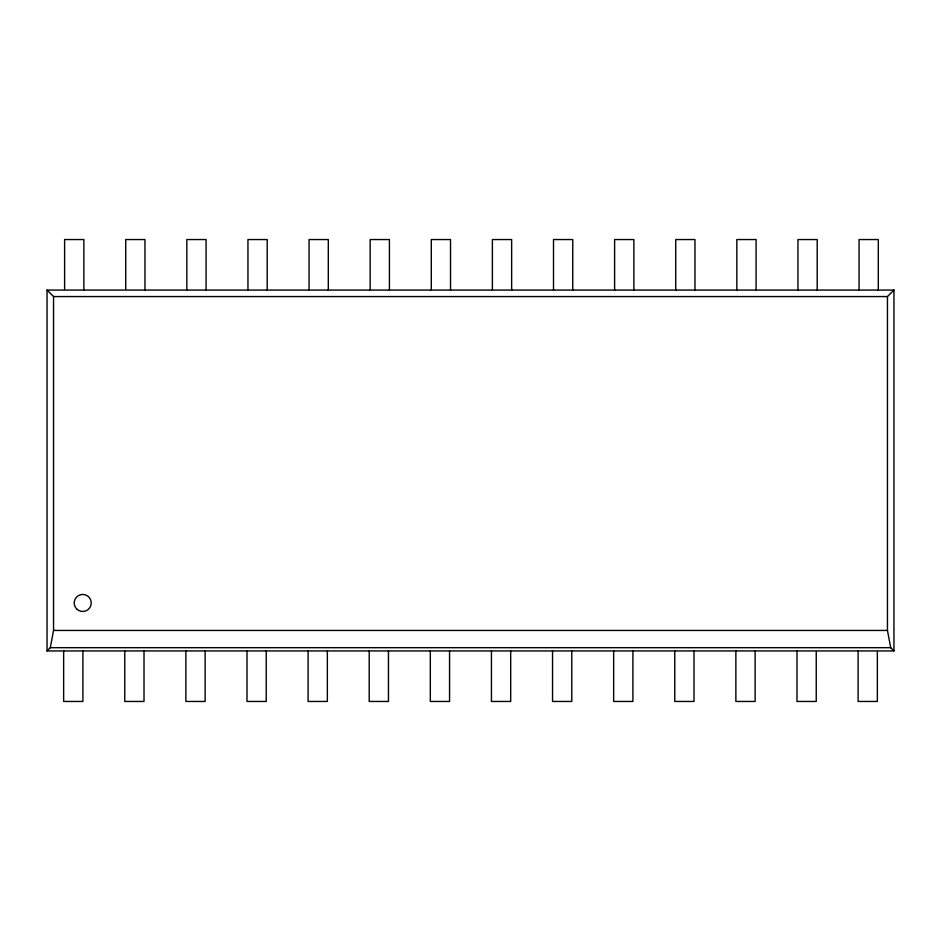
<?xml version="1.0" encoding="UTF-8"?>
<svg xmlns="http://www.w3.org/2000/svg" width="941" height="941" viewBox="0 0 941 941"><rect width="100%" height="100%" fill="white"/><g stroke="black" fill="none" stroke-linecap="round" stroke-linejoin="round"><path stroke-width="1.41" d="M47.05 290.063L47.05 650.937L50.296 647.69L53.543 630.435L53.543 296.556L47.05 290.063L63.647 290.063M53.543 296.556L887.457 296.556L893.95 290.063L893.95 650.937L878.306 650.937M124.765 290.063L64.611 290.063L64.611 239.543L83.867 239.543L83.867 290.063M893.95 290.063L125.729 290.063L125.729 239.543L144.973 239.543L144.973 290.063M53.543 630.435L887.457 630.435L890.704 647.69L893.95 650.937M50.296 647.69L890.704 647.69M47.05 650.937L816.235 650.937L816.235 701.457L796.992 701.457L796.992 650.937M817.2 650.937L877.353 650.937L877.353 701.457L858.098 701.457L858.098 650.937M887.457 296.556L887.457 630.435M878.306 290.063L878.306 239.543L859.062 239.543L859.062 290.063M817.2 290.063L817.2 239.543L797.956 239.543L797.956 290.063M756.093 290.063L756.093 239.543L736.838 239.543L736.838 290.063M755.129 650.937L755.129 701.457L735.874 701.457L735.874 650.937M694.976 290.063L694.976 239.543L675.732 239.543L675.732 290.063M694.011 650.937L694.011 701.457L674.768 701.457L674.768 650.937M633.869 290.063L633.869 239.543L614.614 239.543L614.614 290.063M632.905 650.937L632.905 701.457L613.65 701.457L613.65 650.937M572.751 290.063L572.751 239.543L553.508 239.543L553.508 290.063M571.787 650.937L571.787 701.457L552.543 701.457L552.543 650.937M511.645 290.063L511.645 239.543L492.39 239.543L492.39 290.063M510.681 650.937L510.681 701.457L491.437 701.457L491.437 650.937M450.527 290.063L450.527 239.543L431.284 239.543L431.284 290.063M449.563 650.937L449.563 701.457L430.319 701.457L430.319 650.937M389.421 290.063L389.421 239.543L370.166 239.543L370.166 290.063M388.457 650.937L388.457 701.457L369.213 701.457L369.213 650.937M328.303 290.063L328.303 239.543L309.06 239.543L309.06 290.063M327.35 650.937L327.35 701.457L308.095 701.457L308.095 650.937M267.197 290.063L267.197 239.543L247.954 239.543L247.954 290.063M266.232 650.937L266.232 701.457L246.989 701.457L246.989 650.937M206.079 290.063L206.079 239.543L186.836 239.543L186.836 290.063M205.126 650.937L205.126 701.457L185.871 701.457L185.871 650.937M144.008 650.937L144.008 701.457L124.765 701.457L124.765 650.937M82.902 650.937L82.902 701.457L63.647 701.457L63.647 650.937M76.692 608.98A8.516 8.516 0 0 0 90.948 605.157A8.516 8.516 0 0 0 80.514 594.724A8.516 8.516 0 0 0 76.692 608.98"/></g></svg>
